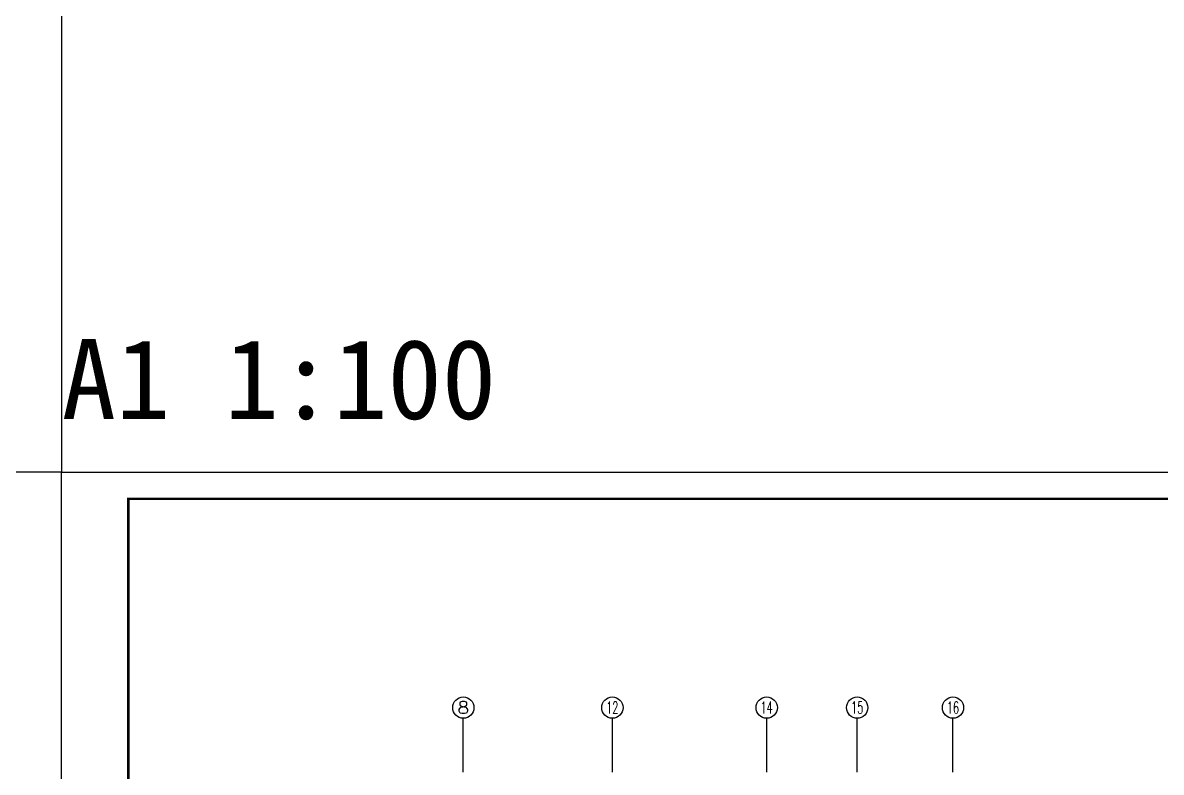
# Model space of a CAD drawing. Extents: x 27938 to 725830, y -209821 to 1628073.
# Drawn here: x 393300 to 414690, y 66662 to 80742 of the extents above; entities that cross this region are included whole.
import ezdxf
from ezdxf.enums import TextEntityAlignment as Align

# ---------------------------------------------------------------- set-up
doc = ezdxf.new("R2010")
doc.units = 0
doc.header["$LTSCALE"] = 1000
doc.header["$MEASUREMENT"] = 0
for name, color, linetype in [('AXIS', 3, 'Continuous'), ('AXIS_TEXT', 4, 'Continuous'), ('text', 7, 'Continuous'), ('图框', 140, 'Continuous')]:
    doc.layers.add(name, color=color, linetype=linetype)
doc.layers.add('yichutu', color=7, linetype='Continuous', true_color=0xffffff, plot=False)
doc.styles.add('_TCH_AXIS', font='COMPLEX', dxfattribs={"bigfont": 'GBCBIG'})
doc.styles.add('_TCH_LABEL', font='')
doc.styles.add('COMPLEX', font='COMPLEX')
doc.styles.get('_TCH_LABEL').set_extended_font_data('SimHei')

# ---------------------------------------------------------------- blocks, each defined once
blk = doc.blocks.new('yct-841-594-84100-59399.9999999999-100-1000.0')
at = {"layer": 'yichutu', "color": 7, "true_color": 0xffffff}
blk.add_lwpolyline([(0, 0), (0, 59400), (84100, 59400), (84100, 0)], close=True, dxfattribs=at)
at = {"layer": 'yichutu', "color": 7, "true_color": 0xffffff, "style": '_TCH_LABEL'}
blk.add_text('A1 1:100', height=3000, dxfattribs=at).set_placement((0, 61400))
blk = doc.blocks.new('_AXISO')
blk.add_circle((0, 0), 0.5)
at = {"layer": 'AXIS_TEXT', "style": 'COMPLEX', "width": 1.041667}
blk.add_attdef('A', text='', height=0.56, dxfattribs=at).set_placement((-0.25, -0.28), (0.25, -0.28), align=Align.FIT)
blk = doc.blocks.new('A$C4D993397')
at = {"layer": '图框'}
blk.add_lwpolyline([(0, 0), (42050, 0), (42050, -29700), (0, -29700)], close=True, dxfattribs=at)
blk.add_lwpolyline([(0, 0), (42050, 0), (42050, -29700), (0, -29700)], close=True, dxfattribs=at)
at = {"layer": '图框', "const_width": 50}
blk.add_lwpolyline([(41550, -29200), (41550, -500), (1250, -500), (1250, -29200)], close=True, dxfattribs=at)

msp = doc.modelspace()

# ---------------------------------------------------------------- linework, layer by layer
at = {"layer": 'AXIS'}
for p, q in [((401577.6, 66662.4), (401577.6, 67677)), ((404377.6, 66662.4), (404377.6, 67677)), ((407277.6, 66662.4), (407277.6, 67677)), ((408977.6, 66662.4), (408977.6, 67677)), ((410777.6, 66662.4), (410777.6, 67677))]:
    msp.add_line(p, q, dxfattribs=at)
at = {"layer": 'text', "color": 2}
msp.add_lwpolyline([(394030.5, 72298.4), (363030.5, 72298.4), (363030.5, 90106.8), (394030.5, 90106.8)], close=True, dxfattribs=at)

# ---------------------------------------------------------------- block references
msp.add_blockref('A$C4D993397', (394030.5, 72298.4))
at = {"layer": 'AXIS'}
ref = msp.add_blockref('_AXISO', (401577.6, 67877), dxfattribs=dict(at, xscale=400, yscale=400, zscale=400))
ref.add_attrib('A', '8', dxfattribs={"layer": 'AXIS_TEXT', "height": 226.3, "style": '_TCH_AXIS', "width": 1.5}).set_placement((401464.5, 67763.8), (401690.8, 67763.8), align=Align.FIT)
ref = msp.add_blockref('_AXISO', (404377.6, 67877), dxfattribs=dict(at, xscale=400, yscale=400, zscale=400))
ref.add_attrib('A', '12', dxfattribs={"layer": 'AXIS_TEXT', "height": 226.27, "style": '_TCH_AXIS', "width": 0.724138}).set_placement((404264.5, 67763.8), (404490.8, 67763.8), align=Align.FIT)
ref = msp.add_blockref('_AXISO', (407277.6, 67877), dxfattribs=dict(at, xscale=400, yscale=400, zscale=400))
ref.add_attrib('A', '14', dxfattribs={"layer": 'AXIS_TEXT', "height": 226.27, "style": '_TCH_AXIS', "width": 0.677419}).set_placement((407164.5, 67763.8), (407390.8, 67763.8), align=Align.FIT)
ref = msp.add_blockref('_AXISO', (408977.6, 67877), dxfattribs=dict(at, xscale=400, yscale=400, zscale=400))
ref.add_attrib('A', '15', dxfattribs={"layer": 'AXIS_TEXT', "height": 226.27, "style": '_TCH_AXIS', "width": 0.724138}).set_placement((408864.5, 67763.8), (409090.8, 67763.8), align=Align.FIT)
ref = msp.add_blockref('_AXISO', (410777.6, 67877), dxfattribs=dict(at, xscale=400, yscale=400, zscale=400))
ref.add_attrib('A', '16', dxfattribs={"layer": 'AXIS_TEXT', "height": 226.27, "style": '_TCH_AXIS', "width": 0.724138}).set_placement((410664.5, 67763.8), (410890.8, 67763.8), align=Align.FIT)
at = {"layer": 'yichutu', "xscale": 0.5, "yscale": 0.5, "zscale": 0.5}
msp.add_blockref('yct-841-594-84100-59399.9999999999-100-1000.0', (394030.5, 42598.4), dxfattribs=at)

doc.saveas('drawing.dxf')
